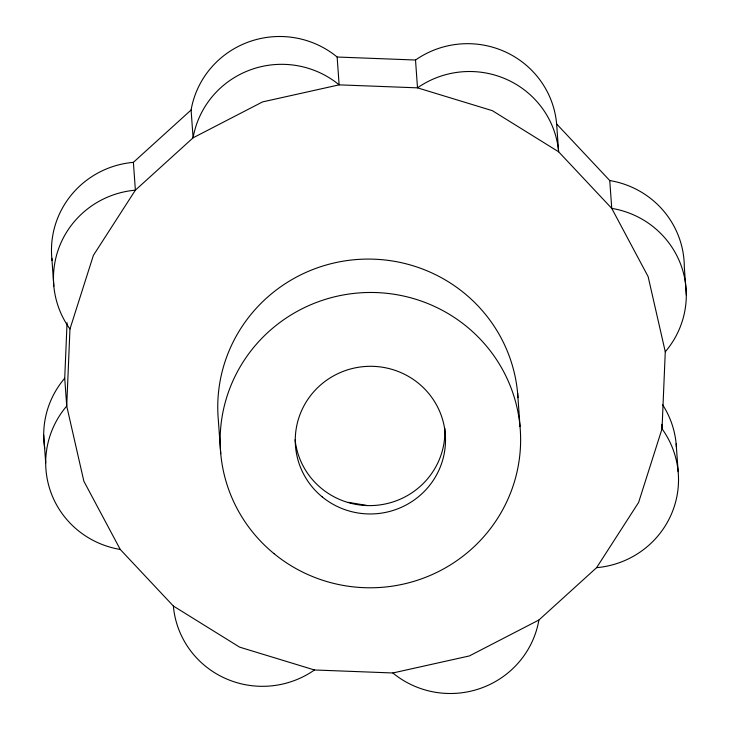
<?xml version="1.0" encoding="UTF-8"?>
<svg xmlns="http://www.w3.org/2000/svg" width="730" height="730" viewBox="0 0 730 730"><rect width="100%" height="100%" fill="white"/><g stroke="black" fill="none" stroke-linecap="round" stroke-linejoin="round"><path stroke-width="1.09" d="M661.708 424.358L662.028 428.811A89.635 88.084 -4.1 0 1 670.213 516.767A89.635 88.084 -4.1 0 1 596.611 567.657L538.904 620.007A89.635 88.084 -4.1 0 1 481.389 688.043A89.635 88.084 -4.1 0 1 392.859 672.978L314.484 669.976A89.635 88.084 -4.1 0 1 224.968 678.243A89.635 88.084 -4.1 0 1 173.366 606.037L120.249 549.444L83.868 481.234L66.722 406.044L64.724 378.222L67.06 322.715M596.611 567.657L638.613 502.441L662.028 428.811L665.276 351.778A89.635 88.084 -4.1 0 0 680.834 264.735A89.635 88.084 -4.1 0 0 611.749 208.379L558.623 151.794A89.635 88.084 -4.1 0 0 507.022 79.588A89.635 88.084 -4.1 0 0 417.505 87.846L339.131 84.853A89.635 88.084 -4.1 0 0 250.6 69.779A89.635 88.084 -4.1 0 0 193.094 137.815L135.379 190.165A89.635 88.084 -4.1 0 0 61.776 241.064A89.635 88.084 -4.1 0 0 69.961 329.011L66.722 406.044A89.635 88.084 -4.1 0 0 51.164 493.097A89.635 88.084 -4.1 0 0 120.249 549.444M69.961 329.011L93.385 255.381L135.379 190.165L133.389 162.343L191.096 109.993A89.635 88.084 -4.1 0 1 248.611 41.957A89.635 88.084 -4.1 0 1 337.141 57.022L415.516 60.024A89.635 88.084 -4.1 0 1 505.032 51.757A89.635 88.084 -4.1 0 1 556.634 123.963L609.751 180.556A89.635 88.084 -4.1 0 1 684.311 267.107L686.309 294.929M538.904 620.007L469.399 655.932L392.859 672.978M348.201 502.322L367.19 505.516M314.484 669.976L239.623 647.145L173.366 606.037M665.276 351.778L648.121 276.597L611.749 208.379L609.751 180.556M676.163 443.849L678.152 471.68M556.634 123.963L558.623 151.794L492.376 110.677L417.505 87.846L415.516 60.024M517.634 393.169L520.025 426.557M337.141 57.022L339.131 84.853L262.59 101.899L193.094 137.815L191.096 109.993M220.743 453.695L218.352 420.307A150.252 147.643 -4.1 0 1 356.851 259.515A150.252 147.643 -4.1 0 1 517.971 397.668M51.848 258.32L53.837 286.151M43.691 435.071L45.689 462.893M444.835 428.382A75.126 73.821 -4.1 0 1 375.357 505.388A75.126 73.821 -4.1 0 1 295.075 439.688M662.53 404.63A89.635 88.084 -4.1 0 1 676.4 447.134M52.076 260.51A89.635 88.084 -4.1 0 1 133.389 162.343M44.722 448.238A89.635 88.084 -4.1 0 1 64.724 378.222M274.069 553.687A150.252 147.643 -4.1 0 0 518.4 465.074A150.252 147.643 -4.1 0 0 318.682 301.618A150.252 147.643 -4.1 0 0 274.069 553.687M322.231 496.911A75.126 73.821 -4.1 0 0 444.397 452.6A75.126 73.821 -4.1 0 0 344.533 370.876A75.126 73.821 -4.1 0 0 322.231 496.911"/></g></svg>
